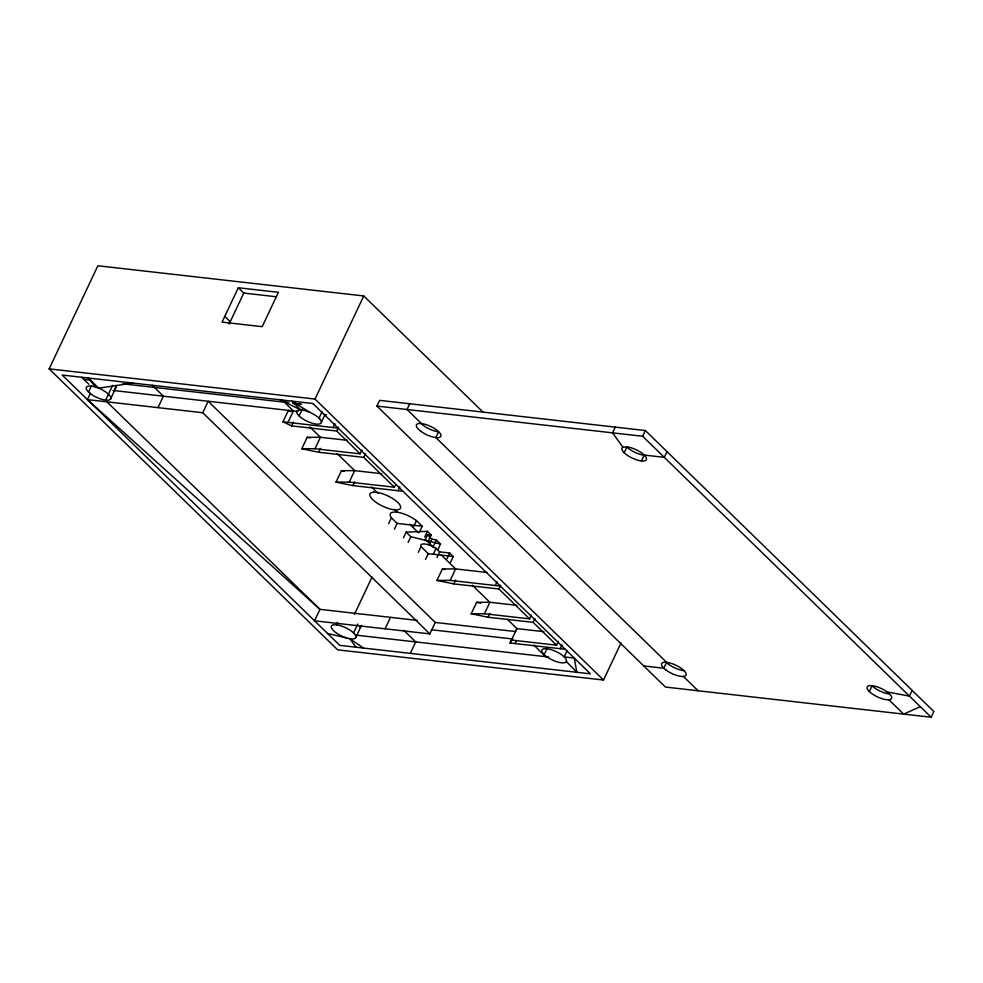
<?xml version="1.0" encoding="UTF-8"?>
<svg xmlns="http://www.w3.org/2000/svg" width="983" height="983" viewBox="0 0 983 983"><rect width="100%" height="100%" fill="white"/><g stroke="black" fill="none" stroke-linecap="round" stroke-linejoin="round"><path stroke-width="1.47" d="M621.059 642.907L603.513 680.027L337.636 649.837L49.15 368.871L97.882 265.766L363.759 295.957L483.329 412.405M88.556 391.996L91.566 385.631M417.357 620.396L319.954 609.337L87.45 399.626L90.461 393.261M105.648 400.093L112.652 385.348M110.366 399.344L115.785 387.892M157.98 407.638L163.399 396.186L152.218 385.299M238.316 287.749L222.072 322.117L262.178 326.675L278.422 292.307L238.316 287.749L243.784 293.069L276.456 296.78M229.162 323.997L243.784 293.069M435.26 622.436L429.854 633.888L202.756 412.725L208.175 401.273L435.26 622.436L515.473 631.541L516.886 628.604L543.955 631.676M361.941 450.042L360.134 453.851L336.714 431.033L291.595 425.909L282.969 421.83L288.388 410.378L290.845 411.545M287.982 422.407L293.401 410.943L282.232 400.069M291.595 425.909L293.401 422.1M299.115 415.92L302.322 409.125M603.513 680.027L315.027 399.061L363.759 295.957M395.584 484.656L394.38 487.212L363.747 457.365L318.627 452.241L301.781 448.776L307.2 437.324L320.433 437.275L347.503 440.347M318.996 418.168L322.031 411.754M321.38 422.334L324.992 414.691M301.781 448.776L315.015 448.727L320.433 437.275L309.78 426.905M318.627 452.241L320.433 448.42M333.102 427.531L334.908 423.71M336.714 431.033L338.521 427.224M403.005 491.291L352.872 485.59L336.026 482.125L341.445 470.673L354.679 470.624L381.748 473.708M376.944 406.09L379.659 400.364L645.364 430.542L933.85 711.508L931.147 717.234L665.442 687.056L376.944 406.09L642.649 436.268L931.147 717.234M336.026 482.125L349.26 482.088L354.679 470.624L337.169 453.581M363.747 457.365L365.553 453.544M352.872 485.59L354.679 481.781M409.739 403.78L407.023 409.506L421.449 423.55M397.992 490.714L399.798 486.904M336.456 624.881L337.661 622.337M388.666 523.509L391.381 517.783A17.276 5.91 25.3 0 1 396.702 512.18A17.276 5.91 25.3 0 1 416.448 520.634L422.211 526.249L419.508 531.975M394.441 529.124L397.144 523.398L391.381 517.783M354.384 614.473L372.102 576.984M353.548 632.978L357.763 624.07M355.551 637.992L360.958 626.54M403.399 537.848L406.102 532.122L427.445 531.336L431.168 534.973L428.465 540.699M413.732 526.36L416.448 520.634M408.117 542.456L410.833 536.73L406.102 532.122M424.73 537.062L427.445 531.336M418.303 552.372L421.019 546.646A10.96 3.748 25.3 0 1 424.926 543.992A10.96 3.748 25.3 0 1 436.059 548.354L439.659 551.868L449.686 552.999L453.286 556.513L450.583 562.239M424.828 540.613L427.531 534.887L431.168 534.973M385.078 628.801L390.484 617.349M429.178 544.84L431.881 539.114L427.531 534.887M425.516 559.388L428.219 553.662L421.019 546.646M433.638 545.737L436.341 540.011L431.881 539.114M433.343 554.08L436.059 548.354M437.816 549.804L440.519 544.078L436.341 540.011M436.956 557.594L439.659 551.868M446.982 558.725L449.686 552.999M531.361 615.039L529.554 618.86L498.922 589.014L453.802 583.89L436.956 580.425L442.375 568.973L455.608 568.924L487.187 572.511M410.304 653.376L415.723 641.924L403.829 630.336M436.956 580.425L450.189 580.375L455.608 568.924L441.392 555.076M453.802 583.89L455.608 580.068M558.393 641.371L556.587 645.18L533.155 622.362L488.035 617.238L471.201 613.773L476.62 602.321L489.853 602.272L516.923 605.344M495.309 585.499L497.115 581.69M471.201 613.773L484.435 613.736L489.853 602.272L472.344 585.229M498.922 589.014L500.728 585.192M488.035 617.238L489.841 613.429M565.213 649.259L510.066 643.005L516.886 628.604L507.302 619.265M615.284 427.126L612.569 432.852L622.939 447.265A13.479 4.608 25.3 0 0 633.285 458.57A13.479 4.608 25.3 0 0 646.089 457.39A13.479 4.608 25.3 0 0 626.994 446.896L622.939 447.265M515.08 643.57L516.284 641.027M533.155 622.362L534.961 618.553M624.18 452.782L626.884 447.056A13.479 4.608 25.3 0 0 644.123 455.215L641.408 460.941M642.649 436.268L645.364 430.542M544.14 654.629L547.347 647.834M560.199 648.694L562.006 644.873M567.228 650.488L564.193 656.902L574.219 658.045L576.849 672.298L566.355 661.534A13.479 4.608 25.3 0 0 549.804 649.271A13.479 4.608 25.3 0 0 546.351 656.484A13.479 4.608 25.3 0 0 566.355 661.534M666.99 451.602L664.287 457.341L644.234 455.055M869.353 691.565L872.056 685.827A13.479 4.608 25.3 0 0 889.296 693.986M912.163 690.385L909.459 696.111L887.194 691.983A13.479 4.608 25.3 0 0 867.411 686.589A13.479 4.608 25.3 0 0 881.677 698.581A13.479 4.608 25.3 0 0 889.406 693.838L887.194 691.983M510.066 643.005L511.467 640.056L556.587 645.18M920.297 706.679L903.66 714.113L888.939 699.773M132.754 383.063L98.718 388.187L95.511 387.032L88.273 378.013L98.718 388.187A13.479 4.608 25.3 0 1 107.38 393.249L109.297 395.08A13.479 4.608 25.3 0 1 107.073 400.241L104.481 399.97A13.479 4.608 25.3 0 1 89.613 393.016L87.696 391.173A13.479 4.608 25.3 0 1 95.511 387.032M49.15 368.871L315.027 399.061M83.85 379.401L89.637 380.052M122.863 383.825L288.707 402.661M293.02 403.153L301.646 404.136M112.922 390.448L297.91 411.459M323.481 414.359L326.491 414.703M87.45 399.626L202.756 412.725M282.969 421.83L338.115 428.096M315.015 448.727L360.134 453.851M349.26 482.088L394.38 487.212M397.144 523.398L422.211 526.249M428.219 553.662L453.286 556.513M450.189 580.375L500.322 586.077M484.435 613.736L529.554 618.86M431.242 629.734L512.868 638.999M429.854 633.888L314.548 620.801L319.954 609.337L107.135 402.059M643.754 665.933L663.808 668.219L666.511 662.493A13.479 4.608 25.3 0 0 683.75 670.652M355.699 635.104L548.76 657.037M284.394 402.17L288.646 402.784M292.897 403.411L299.987 404.443M307.2 437.324L310.001 437.902M341.445 470.673L344.247 471.25M442.375 568.973L445.176 569.55M476.62 602.321L480.822 603.193M327.56 633.47L349.825 638.729L363.538 648.067M410.833 536.73L440.519 544.078M280.266 399.823L300.81 409.936L291.754 401.125L309.719 412.282M683.382 676.427L698.114 690.766M666.621 662.333L435.862 437.595L438.578 431.869A13.479 4.608 25.3 0 1 421.338 423.71M224.775 316.391L230.243 321.711M371.402 486.917L377.964 493.306M394.367 509.28L397.648 512.475M409.678 524.197L418.426 532.712M426.081 540.171L433.736 547.629M533.83 645.106L545.725 656.693M81.687 377.288L88.863 384.267M356.092 647.219L349.825 638.729A13.479 4.608 25.3 0 0 354.273 633.654L352.307 631.811A13.479 4.608 25.3 0 0 337.39 624.967L334.847 624.733A13.479 4.608 25.3 0 0 332.942 630.042A13.479 4.608 25.3 0 0 346.852 638.028M115.896 385.336A13.479 4.608 25.3 0 1 114.495 388.568M361.375 625.397A13.479 4.608 25.3 0 1 359.741 627.252M373.307 492.188L371.181 492.716A16.858 5.763 25.3 0 0 378.91 504.193A16.858 5.763 25.3 0 0 399.319 509.341A16.858 5.763 25.3 0 0 391.603 497.877L387.744 495.837A16.858 5.763 25.3 0 0 373.307 492.188M312.889 403.522L62.224 375.051L339.774 645.364L590.439 673.834L312.889 403.522M320.065 419.25L318.246 417.419A13.479 4.608 25.3 0 0 302.076 410.046A13.479 4.608 25.3 0 0 298.033 414.838L299.864 416.669A13.479 4.608 25.3 0 0 316.022 424.042A13.479 4.608 25.3 0 0 320.065 419.25M420.835 431.291A13.479 4.608 25.3 0 0 440.839 436.341A13.479 4.608 25.3 0 0 424.287 424.091A13.479 4.608 25.3 0 0 420.835 431.291M666.007 670.074A13.479 4.608 25.3 0 0 686.011 675.124A13.479 4.608 25.3 0 0 669.46 662.861A13.479 4.608 25.3 0 0 666.007 670.074"/></g></svg>
